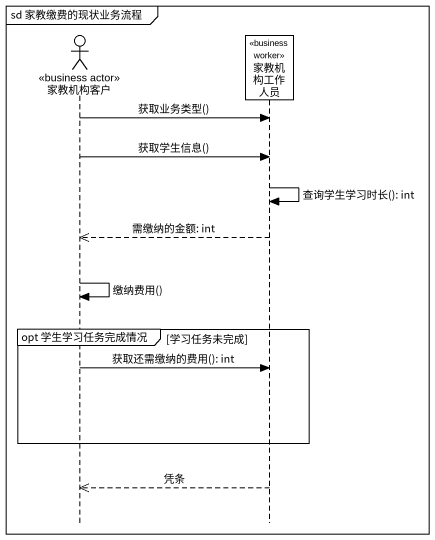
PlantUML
@startuml
mainframe sd 家教缴费的现状业务流程
hide footbox
actor 家教机构客户 <<business actor>>
participant 家教机构工作人员 <<business worker>>

家教机构客户 -> 家教机构工作人员 : 获取业务类型()
家教机构客户 -> 家教机构工作人员 : 获取学生信息()
家教机构工作人员 -> 家教机构工作人员 : 查询学生学习时长(): int
家教机构工作人员 -->> 家教机构客户 : 需缴纳的金额: int
家教机构客户 -> 家教机构客户 : 缴纳费用()
group opt 学生学习任务完成情况 [学习任务未完成]
  家教机构客户 -> 家教机构工作人员 : 获取还需缴纳的费用(): int
end
家教机构工作人员 -->> 家教机构客户 : 凭条
@enduml
